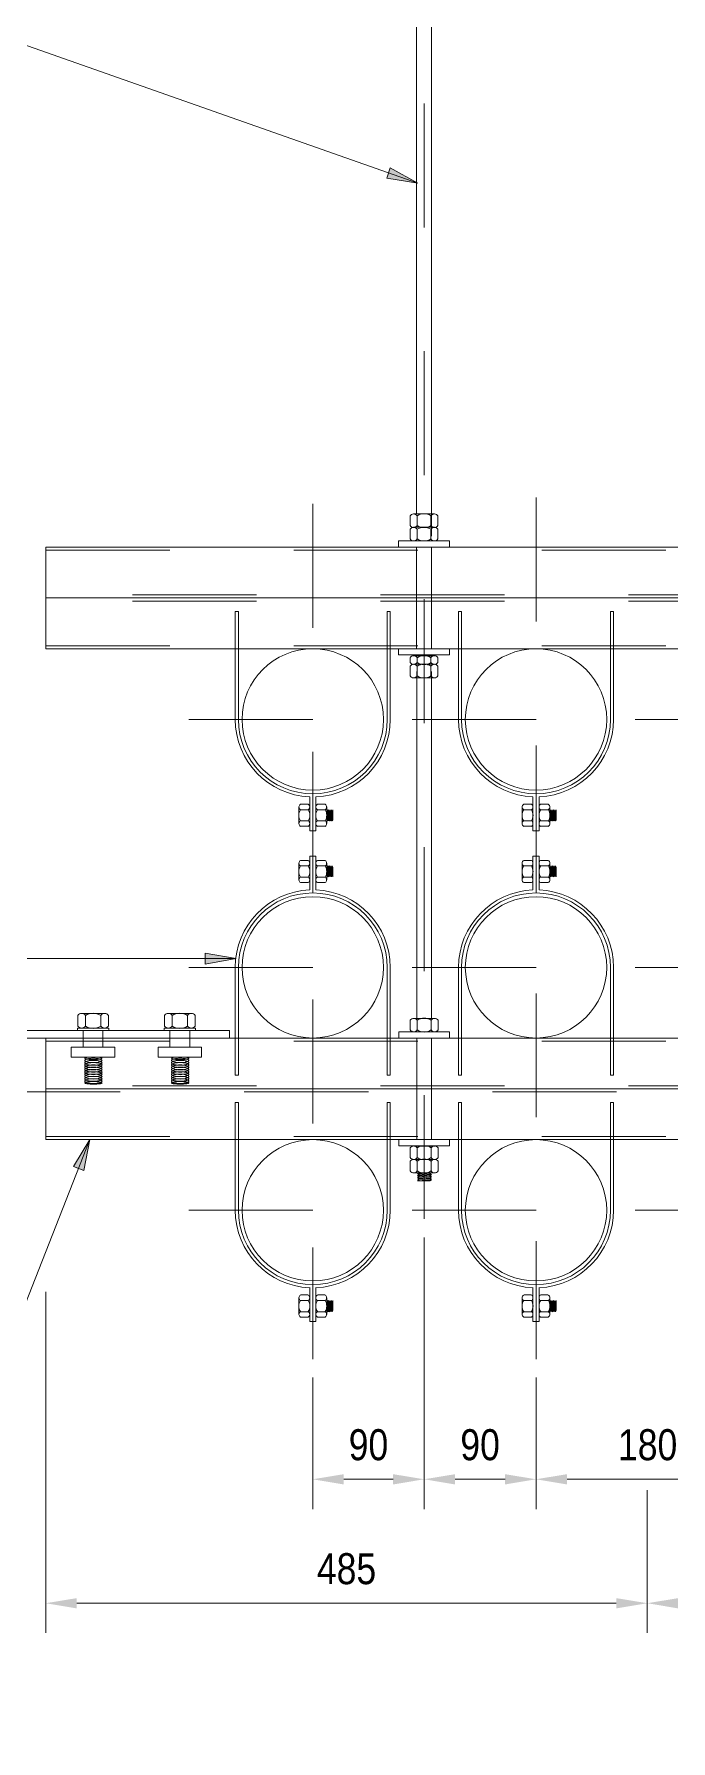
# Model space of a CAD drawing. Header units: metres. Extents: x 0.2 to 10.3, y 2.7 to 5.5.
# Drawn here: x 8.204 to 8.717, y 3.172 to 4.549 of the extents above; entities that cross this region are included whole.
import ezdxf

# ---------------------------------------------------------------- set-up
doc = ezdxf.new("R2010")
doc.units = ezdxf.units.M
for name, pattern in [('Hidden - Small', [0.002294, 0.0015, -0.0007938]), ('JacobsCenter', [0.015, 0.009, -0.0015, 0.003, -0.0015]), ('JacobsDash', [0.0045, 0.003, -0.0015])]:
    doc.linetypes.add(name, pattern=pattern)
doc.layers.get('Defpoints').update_dxf_attribs({"color": 41})
for name, color, linetype, lineweight in [('A-ANNO-DIMS', 7, 'Continuous', 9), ('A-DETL', 7, 'Continuous', 13), ('G-ANNO-TEXT', 7, 'Continuous', 9)]:
    doc.layers.add(name, color=color, linetype=linetype, lineweight=lineweight)
doc.styles.add('Arial Narrow_2', font='ARIALN.TTF', dxfattribs={"height": 0.025})
doc.dimstyles.new('Dimension_Standard_O__mm__1', dxfattribs={"dimscale": 0.3048, "dimtxt": 0.025586, "dimasz": 0.082021, "dimexe": 0.07874, "dimexo": 0.049213, "dimgap": 0.049213, "dimtad": 1, "dimdec": 0, "dimlfac": 1000, "dimzin": 0, "dimdsep": 46, "dimtxsty": 'Arial Narrow_2', "dimsah": 1, "dimcen": 0.09, "dimaunit": 1, "dimadec": 4, "dimazin": 0, "dimtfac": 1, "dimtdec": 4, "dimtix": 1, "dimtmove": 0, "dimatfit": 3, "dimfxl": 1, "dimtvp": 1, "dimtfill": 1, "dimtolj": 1, "dimtzin": 0, "dimlwd": 18, "dimlwe": 18, "dimarcsym": 2})

# ---------------------------------------------------------------- blocks, each defined once
blk = doc.blocks.new('DIMBLOCK12-DRG-2873256 - TYPE 8 HANGER _12X100 DIA_')
at = {"layer": 'A-ANNO-DIMS', "color": 0, "lineweight": 18, "transparency": 16777216}
for p, q in [((8.6083, 3.4647), (8.6083, 3.3587)), ((8.7883, 3.4647), (8.7883, 3.3587)), ((8.7633, 3.3827), (8.6333, 3.3827))]:
    blk.add_line(p, q, dxfattribs=at)
at = {"layer": 'A-ANNO-DIMS', "color": 0, "transparency": 16777216}
for points in [[(8.6333, 3.3868), (8.6333, 3.3785), (8.6083, 3.3827)], [(8.7633, 3.3868), (8.7633, 3.3785), (8.7883, 3.3827)]]:
    blk.add_solid(points, dxfattribs=at)
at = {"layer": 'Defpoints', "color": 0, "transparency": 16777216}
for p in [(8.6083, 3.4797), (8.7883, 3.4797), (8.6083, 3.3827)]:
    blk.add_point(p, dxfattribs=at)
at = {"layer": 'A-ANNO-DIMS', "color": 0, "lineweight": 18, "transparency": 16777216, "insert": (8.6983, 3.4104), "char_height": 0.025, "width": 0.05702, "attachment_point": 5, "style": 'Arial Narrow_2', "bg_fill": 3, "box_fill_scale": 1.1, "bg_fill_color": 256, "bg_fill_true_color": 13158600, "bg_fill_transparency": 0}
blk.add_mtext('\\A1;180', dxfattribs=at)
blk = doc.blocks.new('DIMBLOCK13-DRG-2873256 - TYPE 8 HANGER _12X100 DIA_')
at = {"layer": 'A-ANNO-DIMS', "color": 0, "lineweight": 18, "transparency": 16777216}
for p, q in [((8.5181, 3.5777), (8.5181, 3.3587)), ((8.6083, 3.4647), (8.6083, 3.3587)), ((8.5833, 3.3827), (8.5431, 3.3827))]:
    blk.add_line(p, q, dxfattribs=at)
at = {"layer": 'A-ANNO-DIMS', "color": 0, "transparency": 16777216}
for points in [[(8.5431, 3.3868), (8.5431, 3.3785), (8.5181, 3.3827)], [(8.5833, 3.3868), (8.5833, 3.3785), (8.6083, 3.3827)]]:
    blk.add_solid(points, dxfattribs=at)
at = {"layer": 'Defpoints', "color": 0, "transparency": 16777216}
for p in [(8.5181, 3.5927), (8.6083, 3.4797), (8.5181, 3.3827)]:
    blk.add_point(p, dxfattribs=at)
at = {"layer": 'A-ANNO-DIMS', "color": 0, "lineweight": 18, "transparency": 16777216, "insert": (8.5632, 3.4104), "char_height": 0.025, "width": 0.038013, "attachment_point": 5, "style": 'Arial Narrow_2', "bg_fill": 3, "box_fill_scale": 1.1, "bg_fill_color": 256, "bg_fill_true_color": 13158600, "bg_fill_transparency": 0}
blk.add_mtext('\\A1;90', dxfattribs=at)
blk = doc.blocks.new('DIMBLOCK17-DRG-2873256 - TYPE 8 HANGER _12X100 DIA_')
at = {"layer": 'A-ANNO-DIMS', "color": 0, "lineweight": 18, "transparency": 16777216}
for p, q in [((8.5181, 3.5777), (8.5181, 3.3587)), ((8.4283, 3.4647), (8.4283, 3.3587)), ((8.4533, 3.3827), (8.4931, 3.3827))]:
    blk.add_line(p, q, dxfattribs=at)
at = {"layer": 'A-ANNO-DIMS', "color": 0, "transparency": 16777216}
for points in [[(8.4533, 3.3868), (8.4533, 3.3785), (8.4283, 3.3827)], [(8.4931, 3.3868), (8.4931, 3.3785), (8.5181, 3.3827)]]:
    blk.add_solid(points, dxfattribs=at)
at = {"layer": 'Defpoints', "color": 0, "transparency": 16777216}
for p in [(8.5181, 3.5927), (8.4283, 3.4797), (8.5181, 3.3827)]:
    blk.add_point(p, dxfattribs=at)
at = {"layer": 'A-ANNO-DIMS', "color": 0, "lineweight": 18, "transparency": 16777216, "insert": (8.4732, 3.4104), "char_height": 0.025, "width": 0.038013, "attachment_point": 5, "style": 'Arial Narrow_2', "bg_fill": 3, "box_fill_scale": 1.1, "bg_fill_color": 256, "bg_fill_true_color": 13158600, "bg_fill_transparency": 0}
blk.add_mtext('\\A1;90', dxfattribs=at)
blk = doc.blocks.new('DIMBLOCK19-DRG-2873256 - TYPE 8 HANGER _12X100 DIA_')
at = {"layer": 'A-ANNO-DIMS', "color": 0, "lineweight": 18, "transparency": 16777216}
for p, q in [((8.213, 3.5339), (8.213, 3.2587)), ((8.698, 3.3739), (8.698, 3.2587)), ((8.238, 3.2827), (8.673, 3.2827))]:
    blk.add_line(p, q, dxfattribs=at)
at = {"layer": 'A-ANNO-DIMS', "color": 0, "transparency": 16777216}
for points in [[(8.238, 3.2868), (8.238, 3.2785), (8.213, 3.2827)], [(8.673, 3.2868), (8.673, 3.2785), (8.698, 3.2827)]]:
    blk.add_solid(points, dxfattribs=at)
at = {"layer": 'Defpoints', "color": 0, "transparency": 16777216}
for p in [(8.213, 3.5489), (8.698, 3.3889), (8.698, 3.2827)]:
    blk.add_point(p, dxfattribs=at)
at = {"layer": 'A-ANNO-DIMS', "color": 0, "lineweight": 18, "transparency": 16777216, "insert": (8.4555, 3.3104), "char_height": 0.025, "width": 0.05702, "attachment_point": 5, "style": 'Arial Narrow_2', "bg_fill": 3, "box_fill_scale": 1.1, "bg_fill_color": 256, "bg_fill_true_color": 13158600, "bg_fill_transparency": 0}
blk.add_mtext('\\A1;485', dxfattribs=at)
blk = doc.blocks.new('DIMBLOCK20-DRG-2873256 - TYPE 8 HANGER _12X100 DIA_')
at = {"layer": 'A-ANNO-DIMS', "color": 0, "lineweight": 18, "transparency": 16777216}
for p, q in [((9.183, 3.5339), (9.183, 3.2587)), ((8.698, 3.3739), (8.698, 3.2587)), ((8.723, 3.2827), (9.158, 3.2827))]:
    blk.add_line(p, q, dxfattribs=at)
at = {"layer": 'A-ANNO-DIMS', "color": 0, "transparency": 16777216}
for points in [[(8.723, 3.2868), (8.723, 3.2785), (8.698, 3.2827)], [(9.158, 3.2868), (9.158, 3.2785), (9.183, 3.2827)]]:
    blk.add_solid(points, dxfattribs=at)
at = {"layer": 'Defpoints', "color": 0, "transparency": 16777216}
for p in [(9.183, 3.5489), (8.698, 3.3889), (9.183, 3.2827)]:
    blk.add_point(p, dxfattribs=at)
at = {"layer": 'A-ANNO-DIMS', "color": 0, "lineweight": 18, "transparency": 16777216, "insert": (8.9405, 3.3104), "char_height": 0.025, "width": 0.05702, "attachment_point": 5, "style": 'Arial Narrow_2', "bg_fill": 3, "box_fill_scale": 1.1, "bg_fill_color": 256, "bg_fill_true_color": 13158600, "bg_fill_transparency": 0}
blk.add_mtext('\\A1;485', dxfattribs=at)

msp = doc.modelspace()

# ---------------------------------------------------------------- hatches: boundary and pattern name
at = {"layer": 'G-ANNO-TEXT'}
for points in [[(8.5129, 4.4283), (8.4908, 4.4408), (8.4879, 4.4324)], [(8.3664, 3.8028), (8.3414, 3.8072), (8.3414, 3.7984)], [(8.2486, 3.6568), (8.2354, 3.6351), (8.2436, 3.6319)]]:
    msp.add_hatch(color=256, dxfattribs=at).paths.add_polyline_path(points)

# ---------------------------------------------------------------- linework, layer by layer
at = {"layer": 'A-DETL', "linetype": 'JacobsCenter', "lineweight": 9}
for p, q in [((8.5181, 3.5927), (8.5181, 5.2627)), ((8.6083, 4.1747), (8.6083, 3.4797)), ((8.4283, 4.1697), (8.4283, 3.4797)), ((8.3283, 3.9957), (8.5283, 3.9957)), ((8.5083, 3.9957), (8.7083, 3.9957)), ((8.6883, 3.9957), (8.8883, 3.9957)), ((8.3284, 3.7957), (8.5283, 3.7957)), ((8.5083, 3.7957), (8.7083, 3.7957)), ((8.6883, 3.7957), (8.8883, 3.7957)), ((8.5265, 3.7545), (8.5095, 3.7545)), ((8.3283, 3.5997), (8.5283, 3.5997)), ((8.5083, 3.5997), (8.7083, 3.5997)), ((8.6883, 3.5997), (8.8883, 3.5997))]:
    msp.add_line(p, q, dxfattribs=at)
at = {"layer": 'A-DETL', "lineweight": 18}
for p, q in [((8.512, 4.1615), (8.512, 5.1249)), ((8.524, 4.1436), (8.524, 5.1252)), ((8.512, 4.1347), (8.512, 4.0527)), ((8.524, 4.1347), (8.524, 4.0527)), ((8.5121, 3.7545), (8.5121, 4.0344)), ((8.5241, 3.7545), (8.5241, 4.0344)), ((8.5121, 3.7387), (8.5121, 3.6567)), ((8.5241, 3.7387), (8.5241, 3.6567))]:
    msp.add_line(p, q, dxfattribs=at)
at = {"layer": 'A-DETL', "lineweight": 9}
for p, q in [((8.5068, 4.16), (8.5068, 4.1522)), ((8.5096, 4.1615), (8.518, 4.1615)), ((8.5124, 4.16), (8.5124, 4.1522)), ((8.518, 4.1615), (8.5264, 4.1615)), ((8.5236, 4.16), (8.5236, 4.1522)), ((8.5292, 4.16), (8.5292, 4.1522)), ((8.5068, 4.1492), (8.5068, 4.1414)), ((8.5096, 4.1507), (8.518, 4.1507)), ((8.5096, 4.1507), (8.518, 4.1507)), ((8.5124, 4.1492), (8.5124, 4.1414)), ((8.518, 4.1507), (8.5264, 4.1507)), ((8.518, 4.1507), (8.5264, 4.1507)), ((8.5236, 4.1492), (8.5236, 4.1414)), ((8.5292, 4.1492), (8.5292, 4.1414)), ((8.4975, 4.1397), (8.5385, 4.1397)), ((8.4975, 4.1397), (8.4975, 4.1347)), ((8.5096, 4.1399), (8.518, 4.1399)), ((8.518, 4.1399), (8.5264, 4.1399)), ((8.5385, 4.1397), (8.5385, 4.1347)), ((8.9836, 4.0937), (8.213, 4.0937)), ((9.183, 4.0937), (8.213, 4.0937)), ((8.3658, 4.0827), (8.3683, 4.0827)), ((8.3658, 3.9957), (8.3658, 4.0827)), ((8.3683, 3.9957), (8.3683, 4.0827)), ((8.4883, 3.9957), (8.4883, 4.0827)), ((8.4883, 4.0827), (8.4908, 4.0827)), ((8.4908, 3.9957), (8.4908, 4.0827)), ((8.5458, 4.0827), (8.5483, 4.0827)), ((8.5458, 3.9957), (8.5458, 4.0827)), ((8.5483, 3.9957), (8.5483, 4.0827)), ((8.6683, 3.9957), (8.6683, 4.0827)), ((8.6683, 4.0827), (8.6708, 4.0827)), ((8.6708, 3.9957), (8.6708, 4.0827)), ((8.4975, 4.0477), (8.4975, 4.0527)), ((8.5385, 4.0477), (8.5385, 4.0527)), ((8.4975, 4.0477), (8.5385, 4.0477)), ((8.5068, 4.0455), (8.5068, 4.0417)), ((8.5068, 4.0386), (8.5068, 4.0308)), ((8.5096, 4.0471), (8.518, 4.0471)), ((8.5096, 4.0402), (8.518, 4.0402)), ((8.5096, 4.0402), (8.518, 4.0402)), ((8.5124, 4.0455), (8.5124, 4.0417)), ((8.5124, 4.0386), (8.5124, 4.0308)), ((8.518, 4.0471), (8.5264, 4.0471)), ((8.518, 4.0402), (8.5264, 4.0402)), ((8.518, 4.0402), (8.5264, 4.0402)), ((8.5236, 4.0455), (8.5236, 4.0417)), ((8.5236, 4.0386), (8.5236, 4.0308)), ((8.5292, 4.0455), (8.5292, 4.0417)), ((8.5292, 4.0386), (8.5292, 4.0308)), ((8.5096, 4.0294), (8.518, 4.0294)), ((8.518, 4.0294), (8.5264, 4.0294)), ((8.4171, 3.9184), (8.4171, 3.9251)), ((8.4171, 3.9184), (8.4171, 3.9251)), ((8.4184, 3.9274), (8.4246, 3.9274)), ((8.4258, 3.9333), (8.4258, 3.9059)), ((8.4258, 3.9184), (8.4258, 3.9251)), ((8.4283, 3.9357), (8.4283, 3.9059)), ((8.4308, 3.9333), (8.4308, 3.9059)), ((8.4382, 3.9274), (8.432, 3.9274)), ((8.4395, 3.9251), (8.4395, 3.9184)), ((8.5971, 3.9184), (8.5971, 3.9251)), ((8.5971, 3.9184), (8.5971, 3.9251)), ((8.5984, 3.9274), (8.6046, 3.9274)), ((8.6058, 3.9333), (8.6058, 3.9059)), ((8.6058, 3.9184), (8.6058, 3.9251)), ((8.6083, 3.9357), (8.6083, 3.9059)), ((8.6108, 3.9333), (8.6108, 3.9059)), ((8.6182, 3.9274), (8.612, 3.9274)), ((8.6195, 3.9251), (8.6195, 3.9184)), ((8.4171, 3.9117), (8.4171, 3.9184)), ((8.4171, 3.9117), (8.4171, 3.9184)), ((8.4184, 3.9229), (8.4246, 3.9229)), ((8.4184, 3.9139), (8.4246, 3.9139)), ((8.4258, 3.9117), (8.4258, 3.9184)), ((8.4382, 3.9229), (8.432, 3.9229)), ((8.4382, 3.9139), (8.432, 3.9139)), ((8.4395, 3.9217), (8.44, 3.9228)), ((8.44, 3.9228), (8.4395, 3.9138)), ((8.4395, 3.9184), (8.4395, 3.9117)), ((8.44, 3.9148), (8.4395, 3.9138)), ((8.44, 3.9148), (8.4395, 3.9138)), ((8.44, 3.9228), (8.4406, 3.9217)), ((8.4406, 3.9217), (8.44, 3.9148)), ((8.4406, 3.9138), (8.44, 3.9148)), ((8.4406, 3.9138), (8.44, 3.9148)), ((8.4406, 3.9217), (8.4411, 3.9228)), ((8.4411, 3.9228), (8.4406, 3.9138)), ((8.4411, 3.9148), (8.4406, 3.9138)), ((8.4411, 3.9228), (8.4417, 3.9217)), ((8.4417, 3.9217), (8.4411, 3.9148)), ((8.4417, 3.9138), (8.4411, 3.9148)), ((8.4417, 3.9217), (8.4423, 3.9228)), ((8.4423, 3.9228), (8.4417, 3.9138)), ((8.4423, 3.9148), (8.4417, 3.9138)), ((8.4423, 3.9228), (8.4428, 3.9217)), ((8.4428, 3.9217), (8.4423, 3.9148)), ((8.4428, 3.9138), (8.4423, 3.9148)), ((8.4428, 3.9217), (8.4434, 3.9228)), ((8.4434, 3.9228), (8.4428, 3.9138)), ((8.4434, 3.9148), (8.4428, 3.9138)), ((8.4434, 3.9228), (8.444, 3.9217)), ((8.444, 3.9217), (8.4434, 3.9148)), ((8.4434, 3.9148), (8.444, 3.9138)), ((8.444, 3.9138), (8.4445, 3.9228)), ((8.4445, 3.9228), (8.444, 3.9217)), ((8.4445, 3.9148), (8.444, 3.9138)), ((8.4445, 3.9228), (8.4445, 3.9148)), ((8.5971, 3.9117), (8.5971, 3.9184)), ((8.5971, 3.9117), (8.5971, 3.9184)), ((8.5984, 3.9229), (8.6046, 3.9229)), ((8.5984, 3.9139), (8.6046, 3.9139)), ((8.6058, 3.9117), (8.6058, 3.9184)), ((8.6182, 3.9229), (8.612, 3.9229)), ((8.6182, 3.9139), (8.612, 3.9139)), ((8.6195, 3.9217), (8.62, 3.9228)), ((8.62, 3.9228), (8.6195, 3.9138)), ((8.6195, 3.9184), (8.6195, 3.9117)), ((8.62, 3.9148), (8.6195, 3.9138)), ((8.62, 3.9148), (8.6195, 3.9138)), ((8.62, 3.9228), (8.6206, 3.9217)), ((8.6206, 3.9217), (8.62, 3.9148)), ((8.6206, 3.9138), (8.62, 3.9148)), ((8.6206, 3.9138), (8.62, 3.9148)), ((8.6206, 3.9217), (8.6211, 3.9228)), ((8.6211, 3.9228), (8.6206, 3.9138)), ((8.6211, 3.9148), (8.6206, 3.9138)), ((8.6211, 3.9228), (8.6217, 3.9217)), ((8.6217, 3.9217), (8.6211, 3.9148)), ((8.6217, 3.9138), (8.6211, 3.9148)), ((8.6217, 3.9217), (8.6223, 3.9228)), ((8.6223, 3.9228), (8.6217, 3.9138)), ((8.6223, 3.9148), (8.6217, 3.9138)), ((8.6223, 3.9228), (8.6228, 3.9217)), ((8.6228, 3.9217), (8.6223, 3.9148)), ((8.6228, 3.9138), (8.6223, 3.9148)), ((8.6228, 3.9217), (8.6234, 3.9228)), ((8.6234, 3.9228), (8.6228, 3.9138)), ((8.6234, 3.9148), (8.6228, 3.9138)), ((8.6234, 3.9228), (8.624, 3.9217)), ((8.624, 3.9217), (8.6234, 3.9148)), ((8.6234, 3.9148), (8.624, 3.9138)), ((8.624, 3.9138), (8.6245, 3.9228)), ((8.6245, 3.9228), (8.624, 3.9217)), ((8.6245, 3.9148), (8.624, 3.9138)), ((8.6245, 3.9228), (8.6245, 3.9148)), ((8.4184, 3.9095), (8.4246, 3.9095)), ((8.4308, 3.9059), (8.4258, 3.9059)), ((8.4382, 3.9095), (8.432, 3.9095)), ((8.5984, 3.9095), (8.6046, 3.9095)), ((8.6108, 3.9059), (8.6058, 3.9059)), ((8.6182, 3.9095), (8.612, 3.9095)), ((8.4308, 3.8855), (8.4258, 3.8855)), ((8.4258, 3.8582), (8.4258, 3.8855)), ((8.4283, 3.8557), (8.4283, 3.8855)), ((8.4308, 3.8582), (8.4308, 3.8855)), ((8.6108, 3.8855), (8.6058, 3.8855)), ((8.6058, 3.8582), (8.6058, 3.8855)), ((8.6083, 3.8557), (8.6083, 3.8855)), ((8.6108, 3.8582), (8.6108, 3.8855)), ((8.4171, 3.8797), (8.4171, 3.873)), ((8.4171, 3.8797), (8.4171, 3.873)), ((8.4171, 3.873), (8.4171, 3.8663)), ((8.4171, 3.873), (8.4171, 3.8663)), ((8.4184, 3.882), (8.4246, 3.882)), ((8.4184, 3.8775), (8.4246, 3.8775)), ((8.4258, 3.8797), (8.4258, 3.873)), ((8.4258, 3.873), (8.4258, 3.8663)), ((8.4382, 3.882), (8.432, 3.882)), ((8.4382, 3.8775), (8.432, 3.8775)), ((8.4395, 3.873), (8.4395, 3.8798)), ((8.44, 3.8687), (8.4395, 3.8777)), ((8.44, 3.8766), (8.4395, 3.8777)), ((8.44, 3.8766), (8.4395, 3.8777)), ((8.4395, 3.8663), (8.4395, 3.873)), ((8.4395, 3.8697), (8.44, 3.8687)), ((8.4406, 3.8777), (8.44, 3.8766)), ((8.4406, 3.8777), (8.44, 3.8766)), ((8.4406, 3.8697), (8.44, 3.8766)), ((8.44, 3.8687), (8.4406, 3.8697)), ((8.4411, 3.8766), (8.4406, 3.8777)), ((8.4411, 3.8687), (8.4406, 3.8777)), ((8.4406, 3.8697), (8.4411, 3.8687)), ((8.4417, 3.8777), (8.4411, 3.8766)), ((8.4417, 3.8697), (8.4411, 3.8766)), ((8.4411, 3.8687), (8.4417, 3.8697)), ((8.4423, 3.8766), (8.4417, 3.8777)), ((8.4423, 3.8687), (8.4417, 3.8777)), ((8.4417, 3.8697), (8.4423, 3.8687)), ((8.4428, 3.8777), (8.4423, 3.8766)), ((8.4428, 3.8697), (8.4423, 3.8766)), ((8.4423, 3.8687), (8.4428, 3.8697)), ((8.4434, 3.8766), (8.4428, 3.8777)), ((8.4434, 3.8687), (8.4428, 3.8777)), ((8.4428, 3.8697), (8.4434, 3.8687)), ((8.4434, 3.8766), (8.444, 3.8777)), ((8.444, 3.8697), (8.4434, 3.8766)), ((8.4434, 3.8687), (8.444, 3.8697)), ((8.4445, 3.8766), (8.444, 3.8777)), ((8.444, 3.8777), (8.4445, 3.8687)), ((8.4445, 3.8687), (8.444, 3.8697)), ((8.4445, 3.8687), (8.4445, 3.8766)), ((8.5971, 3.8797), (8.5971, 3.873)), ((8.5971, 3.8797), (8.5971, 3.873)), ((8.5971, 3.873), (8.5971, 3.8663)), ((8.5971, 3.873), (8.5971, 3.8663)), ((8.5984, 3.882), (8.6046, 3.882)), ((8.5984, 3.8775), (8.6046, 3.8775)), ((8.6058, 3.8797), (8.6058, 3.873)), ((8.6058, 3.873), (8.6058, 3.8663)), ((8.6182, 3.882), (8.612, 3.882)), ((8.6182, 3.8775), (8.612, 3.8775)), ((8.6195, 3.873), (8.6195, 3.8798)), ((8.62, 3.8687), (8.6195, 3.8777)), ((8.62, 3.8766), (8.6195, 3.8777)), ((8.62, 3.8766), (8.6195, 3.8777)), ((8.6195, 3.8663), (8.6195, 3.873)), ((8.6195, 3.8697), (8.62, 3.8687)), ((8.6206, 3.8777), (8.62, 3.8766)), ((8.6206, 3.8777), (8.62, 3.8766)), ((8.6206, 3.8697), (8.62, 3.8766)), ((8.62, 3.8687), (8.6206, 3.8697)), ((8.6211, 3.8766), (8.6206, 3.8777)), ((8.6211, 3.8687), (8.6206, 3.8777)), ((8.6206, 3.8697), (8.6211, 3.8687)), ((8.6217, 3.8777), (8.6211, 3.8766)), ((8.6217, 3.8697), (8.6211, 3.8766)), ((8.6211, 3.8687), (8.6217, 3.8697)), ((8.6223, 3.8766), (8.6217, 3.8777)), ((8.6223, 3.8687), (8.6217, 3.8777)), ((8.6217, 3.8697), (8.6223, 3.8687)), ((8.6228, 3.8777), (8.6223, 3.8766)), ((8.6228, 3.8697), (8.6223, 3.8766)), ((8.6223, 3.8687), (8.6228, 3.8697)), ((8.6234, 3.8766), (8.6228, 3.8777)), ((8.6234, 3.8687), (8.6228, 3.8777)), ((8.6228, 3.8697), (8.6234, 3.8687)), ((8.6234, 3.8766), (8.624, 3.8777)), ((8.624, 3.8697), (8.6234, 3.8766)), ((8.6234, 3.8687), (8.624, 3.8697)), ((8.6245, 3.8766), (8.624, 3.8777)), ((8.624, 3.8777), (8.6245, 3.8687)), ((8.6245, 3.8687), (8.624, 3.8697)), ((8.6245, 3.8687), (8.6245, 3.8766)), ((8.4184, 3.8685), (8.4246, 3.8685)), ((8.4184, 3.8641), (8.4246, 3.8641)), ((8.4382, 3.8685), (8.432, 3.8685)), ((8.4382, 3.8641), (8.432, 3.8641)), ((8.5984, 3.8685), (8.6046, 3.8685)), ((8.5984, 3.8641), (8.6046, 3.8641)), ((8.6182, 3.8685), (8.612, 3.8685)), ((8.6182, 3.8641), (8.612, 3.8641)), ((8.3658, 3.7957), (8.3658, 3.7087)), ((8.3683, 3.7957), (8.3683, 3.7087)), ((8.4883, 3.7957), (8.4883, 3.7087)), ((8.4908, 3.7957), (8.4908, 3.7087)), ((8.5458, 3.7957), (8.5458, 3.7087)), ((8.5483, 3.7957), (8.5483, 3.7087)), ((8.6683, 3.7957), (8.6683, 3.7087)), ((8.6708, 3.7957), (8.6708, 3.7087)), ((8.2638, 3.7467), (8.2385, 3.7467)), ((8.2385, 3.7467), (8.2385, 3.7447)), ((8.2388, 3.7569), (8.2388, 3.7483)), ((8.2511, 3.7586), (8.2419, 3.7586)), ((8.2511, 3.7586), (8.2419, 3.7586)), ((8.2511, 3.7467), (8.2419, 3.7467)), ((8.245, 3.7569), (8.245, 3.7483)), ((8.2604, 3.7586), (8.2511, 3.7586)), ((8.2604, 3.7586), (8.2511, 3.7586)), ((8.2604, 3.7467), (8.2511, 3.7467)), ((8.2573, 3.7569), (8.2573, 3.7483)), ((8.2635, 3.7569), (8.2635, 3.7483)), ((8.2638, 3.7447), (8.2638, 3.7467)), ((8.3338, 3.7467), (8.3085, 3.7467)), ((8.3085, 3.7467), (8.3085, 3.7447)), ((8.3088, 3.7569), (8.3088, 3.7483)), ((8.3211, 3.7586), (8.3119, 3.7586)), ((8.3211, 3.7586), (8.3119, 3.7586)), ((8.3211, 3.7467), (8.3119, 3.7467)), ((8.315, 3.7569), (8.315, 3.7483)), ((8.3304, 3.7586), (8.3211, 3.7586)), ((8.3304, 3.7586), (8.3211, 3.7586)), ((8.3304, 3.7467), (8.3211, 3.7467)), ((8.3273, 3.7569), (8.3273, 3.7483)), ((8.3335, 3.7569), (8.3335, 3.7483)), ((8.3338, 3.7447), (8.3338, 3.7467)), ((8.5069, 3.753), (8.5069, 3.7452)), ((8.5125, 3.753), (8.5125, 3.7452)), ((8.5237, 3.753), (8.5237, 3.7452)), ((8.5294, 3.753), (8.5294, 3.7452)), ((8.2385, 3.7447), (8.2638, 3.7447)), ((8.3085, 3.7447), (8.3338, 3.7447)), ((8.4976, 3.7437), (8.5386, 3.7437)), ((8.4976, 3.7437), (8.4976, 3.7387)), ((8.5097, 3.7437), (8.5181, 3.7437)), ((8.5181, 3.7437), (8.5266, 3.7437)), ((8.5386, 3.7437), (8.5386, 3.7387)), ((8.3658, 3.7087), (8.3683, 3.7087)), ((8.4883, 3.7087), (8.4908, 3.7087)), ((8.5458, 3.7087), (8.5483, 3.7087)), ((8.6683, 3.7087), (8.6708, 3.7087)), ((9.183, 3.6977), (8.213, 3.6977)), ((8.3658, 3.6867), (8.3683, 3.6867)), ((8.3658, 3.5997), (8.3658, 3.6867)), ((8.3683, 3.5997), (8.3683, 3.6867)), ((8.4883, 3.5997), (8.4883, 3.6867)), ((8.4883, 3.6867), (8.4908, 3.6867)), ((8.4908, 3.5997), (8.4908, 3.6867)), ((8.5458, 3.6867), (8.5483, 3.6867)), ((8.5458, 3.5997), (8.5458, 3.6867)), ((8.5483, 3.5997), (8.5483, 3.6867)), ((8.6683, 3.5997), (8.6683, 3.6867)), ((8.6683, 3.6867), (8.6708, 3.6867)), ((8.6708, 3.5997), (8.6708, 3.6867)), ((8.4976, 3.6517), (8.4976, 3.6567)), ((8.4976, 3.6517), (8.5386, 3.6517)), ((8.5069, 3.6423), (8.5069, 3.6501)), ((8.5097, 3.6515), (8.5181, 3.6515)), ((8.5125, 3.6423), (8.5125, 3.6501)), ((8.5181, 3.6515), (8.5266, 3.6515)), ((8.5237, 3.6423), (8.5237, 3.6501)), ((8.5294, 3.6423), (8.5294, 3.6501)), ((8.5386, 3.6517), (8.5386, 3.6567)), ((8.5069, 3.6315), (8.5069, 3.6393)), ((8.5097, 3.6407), (8.5181, 3.6407)), ((8.5097, 3.6407), (8.5181, 3.6407)), ((8.5125, 3.6315), (8.5125, 3.6393)), ((8.5181, 3.6407), (8.5266, 3.6407)), ((8.5181, 3.6407), (8.5266, 3.6407)), ((8.5237, 3.6315), (8.5237, 3.6393)), ((8.5294, 3.6315), (8.5294, 3.6393)), ((8.5097, 3.6299), (8.5181, 3.6299)), ((8.514, 3.6299), (8.5127, 3.6292)), ((8.5127, 3.6292), (8.5239, 3.6299)), ((8.5127, 3.6292), (8.514, 3.6285)), ((8.514, 3.6285), (8.5127, 3.6278)), ((8.5127, 3.6278), (8.5239, 3.6285)), ((8.5127, 3.6278), (8.514, 3.6271)), ((8.514, 3.6271), (8.5127, 3.6264)), ((8.5127, 3.6264), (8.5239, 3.6271)), ((8.5127, 3.6264), (8.514, 3.6257)), ((8.514, 3.6257), (8.5127, 3.625)), ((8.5127, 3.625), (8.5239, 3.6257)), ((8.5127, 3.625), (8.514, 3.6243)), ((8.5239, 3.6243), (8.5127, 3.6236)), ((8.5127, 3.6236), (8.514, 3.6243)), ((8.5127, 3.6236), (8.5227, 3.6236)), ((8.514, 3.6285), (8.5227, 3.6292)), ((8.514, 3.6271), (8.5227, 3.6278)), ((8.514, 3.6257), (8.5227, 3.6264)), ((8.514, 3.6243), (8.5227, 3.625)), ((8.5181, 3.6299), (8.5266, 3.6299)), ((8.5227, 3.6292), (8.5239, 3.6299)), ((8.5227, 3.6292), (8.5239, 3.6299)), ((8.5239, 3.6285), (8.5227, 3.6292)), ((8.5239, 3.6285), (8.5227, 3.6292)), ((8.5227, 3.6278), (8.5239, 3.6285)), ((8.5239, 3.6271), (8.5227, 3.6278)), ((8.5227, 3.6264), (8.5239, 3.6271)), ((8.5239, 3.6257), (8.5227, 3.6264)), ((8.5227, 3.625), (8.5239, 3.6257)), ((8.5227, 3.625), (8.5239, 3.6243)), ((8.5227, 3.6236), (8.5239, 3.6243)), ((8.4283, 3.5397), (8.4283, 3.5099)), ((8.6083, 3.5397), (8.6083, 3.5099)), ((8.4171, 3.5224), (8.4171, 3.5291)), ((8.4171, 3.5224), (8.4171, 3.5291)), ((8.4184, 3.5314), (8.4246, 3.5314)), ((8.4184, 3.5269), (8.4246, 3.5269)), ((8.4258, 3.5373), (8.4258, 3.5099)), ((8.4258, 3.5224), (8.4258, 3.5291)), ((8.4308, 3.5373), (8.4308, 3.5099)), ((8.4382, 3.5314), (8.432, 3.5314)), ((8.4382, 3.5269), (8.432, 3.5269)), ((8.4395, 3.5291), (8.4395, 3.5224)), ((8.4395, 3.5257), (8.44, 3.5268)), ((8.44, 3.5268), (8.4395, 3.5178)), ((8.44, 3.5268), (8.4406, 3.5257)), ((8.4406, 3.5257), (8.44, 3.5188)), ((8.4406, 3.5257), (8.4411, 3.5268)), ((8.4411, 3.5268), (8.4406, 3.5178)), ((8.4411, 3.5268), (8.4417, 3.5257)), ((8.4417, 3.5257), (8.4411, 3.5188)), ((8.4417, 3.5257), (8.4423, 3.5268)), ((8.4423, 3.5268), (8.4417, 3.5178)), ((8.4423, 3.5268), (8.4428, 3.5257)), ((8.4428, 3.5257), (8.4423, 3.5188)), ((8.4428, 3.5257), (8.4434, 3.5268)), ((8.4434, 3.5268), (8.4428, 3.5178)), ((8.4434, 3.5268), (8.444, 3.5257)), ((8.444, 3.5257), (8.4434, 3.5188)), ((8.444, 3.5178), (8.4445, 3.5268)), ((8.4445, 3.5268), (8.444, 3.5257)), ((8.4445, 3.5268), (8.4445, 3.5188)), ((8.5971, 3.5224), (8.5971, 3.5291)), ((8.5971, 3.5224), (8.5971, 3.5291)), ((8.5984, 3.5314), (8.6046, 3.5314)), ((8.5984, 3.5269), (8.6046, 3.5269)), ((8.6058, 3.5373), (8.6058, 3.5099)), ((8.6058, 3.5224), (8.6058, 3.5291)), ((8.6108, 3.5373), (8.6108, 3.5099)), ((8.6182, 3.5314), (8.612, 3.5314)), ((8.6182, 3.5269), (8.612, 3.5269)), ((8.6195, 3.5291), (8.6195, 3.5224)), ((8.6195, 3.5257), (8.62, 3.5268)), ((8.62, 3.5268), (8.6195, 3.5178)), ((8.62, 3.5268), (8.6206, 3.5257)), ((8.6206, 3.5257), (8.62, 3.5188)), ((8.6206, 3.5257), (8.6211, 3.5268)), ((8.6211, 3.5268), (8.6206, 3.5178)), ((8.6211, 3.5268), (8.6217, 3.5257)), ((8.6217, 3.5257), (8.6211, 3.5188)), ((8.6217, 3.5257), (8.6223, 3.5268)), ((8.6223, 3.5268), (8.6217, 3.5178)), ((8.6223, 3.5268), (8.6228, 3.5257)), ((8.6228, 3.5257), (8.6223, 3.5188)), ((8.6228, 3.5257), (8.6234, 3.5268)), ((8.6234, 3.5268), (8.6228, 3.5178)), ((8.6234, 3.5268), (8.624, 3.5257)), ((8.624, 3.5257), (8.6234, 3.5188)), ((8.624, 3.5178), (8.6245, 3.5268)), ((8.6245, 3.5268), (8.624, 3.5257)), ((8.6245, 3.5268), (8.6245, 3.5188)), ((8.4171, 3.5157), (8.4171, 3.5224)), ((8.4171, 3.5157), (8.4171, 3.5224)), ((8.4184, 3.5179), (8.4246, 3.5179)), ((8.4184, 3.5135), (8.4246, 3.5135)), ((8.4258, 3.5157), (8.4258, 3.5224)), ((8.4382, 3.5179), (8.432, 3.5179)), ((8.4382, 3.5135), (8.432, 3.5135)), ((8.4395, 3.5224), (8.4395, 3.5157)), ((8.44, 3.5188), (8.4395, 3.5178)), ((8.44, 3.5188), (8.4395, 3.5178)), ((8.4406, 3.5178), (8.44, 3.5188)), ((8.4406, 3.5178), (8.44, 3.5188)), ((8.4411, 3.5188), (8.4406, 3.5178)), ((8.4417, 3.5178), (8.4411, 3.5188)), ((8.4423, 3.5188), (8.4417, 3.5178)), ((8.4428, 3.5178), (8.4423, 3.5188)), ((8.4434, 3.5188), (8.4428, 3.5178)), ((8.4434, 3.5188), (8.444, 3.5178)), ((8.4445, 3.5188), (8.444, 3.5178)), ((8.5971, 3.5157), (8.5971, 3.5224)), ((8.5971, 3.5157), (8.5971, 3.5224)), ((8.5984, 3.5179), (8.6046, 3.5179)), ((8.5984, 3.5135), (8.6046, 3.5135)), ((8.6058, 3.5157), (8.6058, 3.5224)), ((8.6182, 3.5179), (8.612, 3.5179)), ((8.6182, 3.5135), (8.612, 3.5135)), ((8.6195, 3.5224), (8.6195, 3.5157)), ((8.62, 3.5188), (8.6195, 3.5178)), ((8.62, 3.5188), (8.6195, 3.5178)), ((8.6206, 3.5178), (8.62, 3.5188)), ((8.6206, 3.5178), (8.62, 3.5188)), ((8.6211, 3.5188), (8.6206, 3.5178)), ((8.6217, 3.5178), (8.6211, 3.5188)), ((8.6223, 3.5188), (8.6217, 3.5178)), ((8.6228, 3.5178), (8.6223, 3.5188)), ((8.6234, 3.5188), (8.6228, 3.5178)), ((8.6234, 3.5188), (8.624, 3.5178)), ((8.6245, 3.5188), (8.624, 3.5178)), ((8.4308, 3.5099), (8.4258, 3.5099)), ((8.6108, 3.5099), (8.6058, 3.5099))]:
    msp.add_line(p, q, dxfattribs=at)
at = {"layer": 'A-DETL'}
for p, q in [((8.213, 4.1347), (9.183, 4.1347)), ((8.213, 4.1347), (8.213, 4.0527)), ((8.213, 4.0527), (9.183, 4.0527)), ((8.3611, 3.7447), (8.1263, 3.7447)), ((8.213, 3.7387), (8.213, 3.6567)), ((8.213, 3.7387), (9.183, 3.7387)), ((8.3611, 3.7447), (8.3611, 3.7387)), ((8.213, 3.6952), (8.1206, 3.6952)), ((8.213, 3.6567), (9.183, 3.6567))]:
    msp.add_line(p, q, dxfattribs=at)
at = {"layer": 'A-DETL', "linetype": 'JacobsDash', "lineweight": 9}
for p, q in [((8.213, 4.1322), (9.183, 4.1322)), ((9.183, 4.0962), (8.213, 4.0962)), ((9.183, 4.0912), (8.213, 4.0912)), ((8.213, 4.0552), (9.183, 4.0552)), ((8.213, 3.7362), (9.183, 3.7362)), ((9.2731, 3.6952), (8.123, 3.6952)), ((9.183, 3.7002), (8.213, 3.7002)), ((8.213, 3.6592), (9.183, 3.6592))]:
    msp.add_line(p, q, dxfattribs=at)
at = {"layer": 'A-DETL', "linetype": 'JacobsDash'}
msp.add_line((8.1256, 3.7387), (8.213, 3.7387), dxfattribs=at)
at = {"layer": 'A-DETL', "linetype": 'Hidden - Small', "lineweight": 9}
for p, q in [((8.2431, 3.7312), (8.2431, 3.7447)), ((8.2591, 3.7312), (8.2591, 3.7447)), ((8.3131, 3.7312), (8.3131, 3.7447)), ((8.3291, 3.7312), (8.3291, 3.7447)), ((8.2336, 3.7312), (8.2686, 3.7312)), ((8.2336, 3.7232), (8.2336, 3.7312)), ((8.2686, 3.7232), (8.2336, 3.7232)), ((8.2686, 3.7232), (8.2686, 3.7312)), ((8.3036, 3.7312), (8.3386, 3.7312)), ((8.3036, 3.7232), (8.3036, 3.7312)), ((8.3386, 3.7232), (8.3036, 3.7232)), ((8.3386, 3.7232), (8.3386, 3.7312))]:
    msp.add_line(p, q, dxfattribs=at)
at = {"layer": 'A-DETL', "color": 143, "lineweight": 18, "true_color": 0x78aac8}
for centre in [(8.4283, 3.9957), (8.6083, 3.9957), (8.4283, 3.7957), (8.6083, 3.7957), (8.4283, 3.5997), (8.6083, 3.5997)]:
    msp.add_circle(centre, 0.057, dxfattribs=at)
at = {"layer": 'A-DETL', "lineweight": 9}
for centre, radius, start, end in [((8.5096, 4.1582), 0.00331, 32.1355, 147.8645), ((8.518, 4.1513), 0.0104, 57.2084, 122.7916), ((8.5264, 4.1582), 0.00331, 32.1346, 147.8654), ((8.5264, 4.1582), 0.00331, 32.1346, 147.8654), ((8.5096, 4.1539), 0.00331, 212.1355, 327.8645), ((8.5096, 4.1474), 0.00331, 32.1355, 147.8645), ((8.518, 4.1609), 0.0104, 237.2084, 302.7916), ((8.518, 4.1404), 0.0104, 57.2084, 122.7916), ((8.5264, 4.1539), 0.00331, 212.1346, 327.8654), ((8.5264, 4.1539), 0.00331, 212.1346, 327.8654), ((8.5264, 4.1474), 0.00331, 32.1346, 147.8654), ((8.5264, 4.1474), 0.00331, 32.1346, 147.8654), ((8.5096, 4.1431), 0.00331, 212.1355, 327.8645), ((8.518, 4.1501), 0.0104, 237.2084, 302.7916), ((8.5264, 4.1431), 0.00331, 212.1346, 327.8654), ((8.5264, 4.1431), 0.00331, 212.1346, 327.8654), ((8.5096, 4.0438), 0.00331, 32.1355, 147.8645), ((8.5096, 4.0434), 0.00331, 212.1355, 327.8645), ((8.5096, 4.0369), 0.00331, 32.1355, 147.8645), ((8.518, 4.0368), 0.0104, 57.2084, 122.7916), ((8.518, 4.0504), 0.0104, 237.2084, 302.7916), ((8.518, 4.0299), 0.0104, 57.2084, 122.7916), ((8.5264, 4.0438), 0.00331, 32.1346, 147.8654), ((8.5264, 4.0438), 0.00331, 32.1346, 147.8654), ((8.5264, 4.0434), 0.00331, 212.1346, 327.8654), ((8.5264, 4.0434), 0.00331, 212.1346, 327.8654), ((8.5264, 4.0369), 0.00331, 32.1346, 147.8654), ((8.5264, 4.0369), 0.00331, 32.1346, 147.8654), ((8.5096, 4.0326), 0.00331, 212.1355, 327.8645), ((8.518, 4.0396), 0.0104, 237.2084, 302.7916), ((8.5264, 4.0326), 0.00331, 212.1346, 327.8654), ((8.5264, 4.0326), 0.00331, 212.1346, 327.8654), ((8.4283, 3.9957), 0.0625, 180, 267.7076), ((8.4283, 3.9957), 0.06, 180, 0), ((8.4283, 3.9957), 0.0625, 272.2924, 0), ((8.6083, 3.9957), 0.0625, 180, 267.7076), ((8.6083, 3.9957), 0.06, 180, 0), ((8.6083, 3.9957), 0.0625, 272.2924, 0), ((8.4198, 3.9251), 0.00264, 122.1346, 237.8654), ((8.4198, 3.9251), 0.00264, 122.1346, 237.8654), ((8.4232, 3.9251), 0.00264, 302.1346, 57.8654), ((8.4232, 3.9251), 0.00264, 302.1346, 57.8654), ((8.4334, 3.9251), 0.00264, 122.1355, 237.8645), ((8.4368, 3.9251), 0.00264, 302.1355, 57.8645), ((8.5998, 3.9251), 0.00264, 122.1346, 237.8654), ((8.5998, 3.9251), 0.00264, 122.1346, 237.8654), ((8.6032, 3.9251), 0.00264, 302.1346, 57.8654), ((8.6032, 3.9251), 0.00264, 302.1346, 57.8654), ((8.6134, 3.9251), 0.00264, 122.1355, 237.8645), ((8.6168, 3.9251), 0.00264, 302.1355, 57.8645), ((8.4253, 3.9184), 0.00827, 147.2084, 212.7916), ((8.4198, 3.9117), 0.00264, 122.1355, 237.8645), ((8.4176, 3.9184), 0.00827, 327.2084, 32.7916), ((8.4232, 3.9117), 0.00264, 302.1355, 57.8645), ((8.439, 3.9184), 0.00827, 147.2084, 212.7916), ((8.4334, 3.9117), 0.00264, 122.1346, 237.8654), ((8.4334, 3.9117), 0.00264, 122.1346, 237.8654), ((8.4313, 3.9184), 0.00827, 327.2084, 32.7916), ((8.4368, 3.9117), 0.00264, 302.1346, 57.8654), ((8.4368, 3.9117), 0.00264, 302.1346, 57.8654), ((8.6053, 3.9184), 0.00827, 147.2084, 212.7916), ((8.5998, 3.9117), 0.00264, 122.1355, 237.8645), ((8.5976, 3.9184), 0.00827, 327.2084, 32.7916), ((8.6032, 3.9117), 0.00264, 302.1355, 57.8645), ((8.619, 3.9184), 0.00827, 147.2084, 212.7916), ((8.6134, 3.9117), 0.00264, 122.1346, 237.8654), ((8.6134, 3.9117), 0.00264, 122.1346, 237.8654), ((8.6113, 3.9184), 0.00827, 327.2084, 32.7916), ((8.6168, 3.9117), 0.00264, 302.1346, 57.8654), ((8.6168, 3.9117), 0.00264, 302.1346, 57.8654), ((8.4198, 3.8797), 0.00264, 122.1355, 237.8645), ((8.4253, 3.873), 0.00827, 147.2084, 212.7916), ((8.4232, 3.8797), 0.00264, 302.1355, 57.8645), ((8.4176, 3.873), 0.00827, 327.2084, 32.7916), ((8.439, 3.873), 0.00827, 147.2084, 212.7916), ((8.4334, 3.8797), 0.00264, 122.1346, 237.8654), ((8.4334, 3.8797), 0.00264, 122.1346, 237.8654), ((8.4368, 3.8797), 0.00264, 302.1346, 57.8654), ((8.4368, 3.8797), 0.00264, 302.1346, 57.8654), ((8.4313, 3.873), 0.00827, 327.2084, 32.7916), ((8.5998, 3.8797), 0.00264, 122.1355, 237.8645), ((8.6053, 3.873), 0.00827, 147.2084, 212.7916), ((8.6032, 3.8797), 0.00264, 302.1355, 57.8645), ((8.5976, 3.873), 0.00827, 327.2084, 32.7916), ((8.619, 3.873), 0.00827, 147.2084, 212.7916), ((8.6134, 3.8797), 0.00264, 122.1346, 237.8654), ((8.6134, 3.8797), 0.00264, 122.1346, 237.8654), ((8.6168, 3.8797), 0.00264, 302.1346, 57.8654), ((8.6168, 3.8797), 0.00264, 302.1346, 57.8654), ((8.6113, 3.873), 0.00827, 327.2084, 32.7916), ((8.4283, 3.7957), 0.0625, 92.2924, 180), ((8.4283, 3.7957), 0.06, 0, 180), ((8.4198, 3.8663), 0.00264, 122.1346, 237.8654), ((8.4198, 3.8663), 0.00264, 122.1346, 237.8654), ((8.4232, 3.8663), 0.00264, 302.1346, 57.8654), ((8.4232, 3.8663), 0.00264, 302.1346, 57.8654), ((8.4334, 3.8663), 0.00264, 122.1355, 237.8645), ((8.4283, 3.7957), 0.0625, 0, 87.7076), ((8.4368, 3.8663), 0.00264, 302.1355, 57.8645), ((8.6083, 3.7957), 0.0625, 92.2924, 180), ((8.6083, 3.7957), 0.06, 0, 180), ((8.5998, 3.8663), 0.00264, 122.1346, 237.8654), ((8.5998, 3.8663), 0.00264, 122.1346, 237.8654), ((8.6032, 3.8663), 0.00264, 302.1346, 57.8654), ((8.6032, 3.8663), 0.00264, 302.1346, 57.8654), ((8.6134, 3.8663), 0.00264, 122.1355, 237.8645), ((8.6083, 3.7957), 0.0625, 0, 87.7076), ((8.6168, 3.8663), 0.00264, 302.1355, 57.8645), ((8.2419, 3.7549), 0.00364, 32.1346, 147.8654), ((8.2419, 3.7549), 0.00364, 32.1346, 147.8654), ((8.2419, 3.7503), 0.00364, 212.1346, 327.8654), ((8.2419, 3.7503), 0.00364, 212.1346, 327.8654), ((8.2511, 3.7473), 0.0114, 57.2084, 122.7916), ((8.2511, 3.7579), 0.0114, 237.2084, 302.7916), ((8.2604, 3.7549), 0.00364, 32.1355, 147.8645), ((8.2604, 3.7503), 0.00364, 212.1355, 327.8645), ((8.3119, 3.7549), 0.00364, 32.1346, 147.8654), ((8.3119, 3.7549), 0.00364, 32.1346, 147.8654), ((8.3119, 3.7503), 0.00364, 212.1346, 327.8654), ((8.3119, 3.7503), 0.00364, 212.1346, 327.8654), ((8.3211, 3.7473), 0.0114, 57.2084, 122.7916), ((8.3211, 3.7579), 0.0114, 237.2084, 302.7916), ((8.3304, 3.7549), 0.00364, 32.1355, 147.8645), ((8.3304, 3.7503), 0.00364, 212.1355, 327.8645), ((8.5097, 3.7512), 0.00331, 32.1355, 147.8645), ((8.5181, 3.7443), 0.0104, 57.2084, 122.7916), ((8.5265, 3.7512), 0.00331, 32.1346, 147.8654), ((8.5265, 3.7512), 0.00331, 32.1346, 147.8654), ((8.5097, 3.747), 0.00331, 212.1355, 327.8645), ((8.5181, 3.7539), 0.0104, 237.2084, 302.7916), ((8.5265, 3.747), 0.00331, 212.1346, 327.8654), ((8.5265, 3.747), 0.00331, 212.1346, 327.8654), ((8.5097, 3.6483), 0.00331, 32.1355, 147.8645), ((8.5181, 3.6414), 0.0104, 57.2084, 122.7916), ((8.5265, 3.6483), 0.00331, 32.1346, 147.8654), ((8.5265, 3.6483), 0.00331, 32.1346, 147.8654), ((8.5097, 3.644), 0.00331, 212.1355, 327.8645), ((8.5097, 3.6375), 0.00331, 32.1355, 147.8645), ((8.5181, 3.651), 0.0104, 237.2084, 302.7916), ((8.5181, 3.6306), 0.0104, 57.2084, 122.7916), ((8.5265, 3.644), 0.00331, 212.1346, 327.8654), ((8.5265, 3.644), 0.00331, 212.1346, 327.8654), ((8.5265, 3.6375), 0.00331, 32.1346, 147.8654), ((8.5265, 3.6375), 0.00331, 32.1346, 147.8654), ((8.5097, 3.6332), 0.00331, 212.1355, 327.8645), ((8.5181, 3.6402), 0.0104, 237.2084, 302.7916), ((8.5265, 3.6332), 0.00331, 212.1346, 327.8654), ((8.5265, 3.6332), 0.00331, 212.1346, 327.8654), ((8.4283, 3.5997), 0.0625, 180, 267.7076), ((8.4283, 3.5997), 0.06, 180, 0), ((8.4283, 3.5997), 0.0625, 272.2924, 0), ((8.6083, 3.5997), 0.0625, 180, 267.7076), ((8.6083, 3.5997), 0.06, 180, 0), ((8.6083, 3.5997), 0.0625, 272.2924, 0), ((8.4198, 3.5291), 0.00264, 122.1346, 237.8654), ((8.4198, 3.5291), 0.00264, 122.1346, 237.8654), ((8.4253, 3.5224), 0.00827, 147.2084, 212.7916), ((8.4232, 3.5291), 0.00264, 302.1346, 57.8654), ((8.4232, 3.5291), 0.00264, 302.1346, 57.8654), ((8.4176, 3.5224), 0.00827, 327.2084, 32.7916), ((8.439, 3.5224), 0.00827, 147.2084, 212.7916), ((8.4334, 3.5291), 0.00264, 122.1355, 237.8645), ((8.4368, 3.5291), 0.00264, 302.1355, 57.8645), ((8.4313, 3.5224), 0.00827, 327.2084, 32.7916), ((8.5998, 3.5291), 0.00264, 122.1346, 237.8654), ((8.5998, 3.5291), 0.00264, 122.1346, 237.8654), ((8.6053, 3.5224), 0.00827, 147.2084, 212.7916), ((8.6032, 3.5291), 0.00264, 302.1346, 57.8654), ((8.6032, 3.5291), 0.00264, 302.1346, 57.8654), ((8.5976, 3.5224), 0.00827, 327.2084, 32.7916), ((8.619, 3.5224), 0.00827, 147.2084, 212.7916), ((8.6134, 3.5291), 0.00264, 122.1355, 237.8645), ((8.6168, 3.5291), 0.00264, 302.1355, 57.8645), ((8.6113, 3.5224), 0.00827, 327.2084, 32.7916), ((8.4198, 3.5157), 0.00264, 122.1355, 237.8645), ((8.4232, 3.5157), 0.00264, 302.1355, 57.8645), ((8.4334, 3.5157), 0.00264, 122.1346, 237.8654), ((8.4334, 3.5157), 0.00264, 122.1346, 237.8654), ((8.4368, 3.5157), 0.00264, 302.1346, 57.8654), ((8.4368, 3.5157), 0.00264, 302.1346, 57.8654), ((8.5998, 3.5157), 0.00264, 122.1355, 237.8645), ((8.6032, 3.5157), 0.00264, 302.1355, 57.8645), ((8.6134, 3.5157), 0.00264, 122.1346, 237.8654), ((8.6134, 3.5157), 0.00264, 122.1346, 237.8654), ((8.6168, 3.5157), 0.00264, 302.1346, 57.8654), ((8.6168, 3.5157), 0.00264, 302.1346, 57.8654)]:
    msp.add_arc(centre, radius, start, end, dxfattribs=at)
at = {"layer": 'A-DETL', "linetype": 'JacobsDash', "lineweight": 9}
for centre in [(8.2514, 3.7224), (8.3214, 3.7224)]:
    msp.add_ellipse(centre, major_axis=(0.00694, 0), ratio=0.155559, start_param=2.351216, end_param=7.073562, dxfattribs=at)
for centre, ratio in [((8.2514, 3.7206), 0.253311), ((8.2514, 3.7187), 0.285201), ((8.2514, 3.7169), 0.285201), ((8.3214, 3.7206), 0.253311), ((8.3214, 3.7187), 0.285201), ((8.3214, 3.7169), 0.285201), ((8.2514, 3.715), 0.285201), ((8.2514, 3.7132), 0.285201), ((8.2514, 3.7113), 0.285201), ((8.2514, 3.7095), 0.285201), ((8.2514, 3.7076), 0.285201), ((8.2514, 3.7058), 0.285201), ((8.2514, 3.7039), 0.285201), ((8.3214, 3.715), 0.285201), ((8.3214, 3.7132), 0.285201), ((8.3214, 3.7113), 0.285201), ((8.3214, 3.7095), 0.285201), ((8.3214, 3.7076), 0.285201), ((8.3214, 3.7058), 0.285201), ((8.3214, 3.7039), 0.285201), ((8.2514, 3.7025), 0.147434), ((8.3214, 3.7025), 0.147434)]:
    msp.add_ellipse(centre, major_axis=(0.00694, 0), ratio=ratio, dxfattribs=at)
at = {"layer": 'G-ANNO-TEXT'}
for p, q in [((8.5129, 4.4283), (7.708, 4.7117)), ((8.4908, 4.4408), (8.4879, 4.4324)), ((8.5129, 4.4283), (8.4908, 4.4408)), ((8.4879, 4.4324), (8.5129, 4.4283)), ((8.3664, 3.8028), (7.5068, 3.8028)), ((8.3664, 3.8028), (8.3414, 3.8072)), ((8.3414, 3.8072), (8.3414, 3.7984)), ((8.3414, 3.7984), (8.3664, 3.8028)), ((8.2486, 3.6568), (8.0578, 3.1716)), ((8.2486, 3.6568), (8.2354, 3.6351)), ((8.2436, 3.6319), (8.2486, 3.6568)), ((8.2354, 3.6351), (8.2436, 3.6319))]:
    msp.add_line(p, q, dxfattribs=at)

# ---------------------------------------------------------------- next in the draw order: dimensions: what is measured, and where the dimension line sits
at = {"layer": 'A-ANNO-DIMS', "lineweight": 18}
dim = msp.add_linear_dim(base=(8.6083, 3.3827), p1=(8.7883, 3.4797), p2=(8.6083, 3.4797), dimstyle='Dimension_Standard_O__mm__1', override={"dimpost": '<>', "dimfxl": 0.18}, dxfattribs=at)
dim.commit()
dim.dimension.update_dxf_attribs({"geometry": 'DIMBLOCK12-DRG-2873256 - TYPE 8 HANGER _12X100 DIA_', "text_midpoint": (8.6983, 3.4104)})

# ---------------------------------------------------------------- next in the draw order: dimensions: what is measured, and where the dimension line sits
dim = msp.add_linear_dim(base=(8.5181, 3.3827), p1=(8.6083, 3.4797), p2=(8.5181, 3.5927), dimstyle='Dimension_Standard_O__mm__1', override={"dimpost": '<>', "dimfxl": 0.144507}, dxfattribs=at)
dim.commit()
dim.dimension.update_dxf_attribs({"geometry": 'DIMBLOCK13-DRG-2873256 - TYPE 8 HANGER _12X100 DIA_', "text_midpoint": (8.5632, 3.4104)})

# ---------------------------------------------------------------- next in the draw order: dimensions: what is measured, and where the dimension line sits
dim = msp.add_linear_dim(base=(8.5181, 3.3827), p1=(8.4283, 3.4797), p2=(8.5181, 3.5927), dimstyle='Dimension_Standard_O__mm__1', override={"dimpost": '<>', "dimfxl": 0.144352}, dxfattribs=at)
dim.commit()
dim.dimension.update_dxf_attribs({"geometry": 'DIMBLOCK17-DRG-2873256 - TYPE 8 HANGER _12X100 DIA_', "text_midpoint": (8.4732, 3.4104)})

# ---------------------------------------------------------------- next in the draw order: dimensions: what is measured, and where the dimension line sits
dim = msp.add_linear_dim(base=(8.698, 3.2827), p1=(8.213, 3.5489), p2=(8.698, 3.3889), dimstyle='Dimension_Standard_O__mm__1', override={"dimpost": '<>', "dimfxl": 0.510693}, dxfattribs=at)
dim.commit()
dim.dimension.update_dxf_attribs({"geometry": 'DIMBLOCK19-DRG-2873256 - TYPE 8 HANGER _12X100 DIA_', "text_midpoint": (8.4555, 3.3104)})

# ---------------------------------------------------------------- next in the draw order: dimensions: what is measured, and where the dimension line sits
dim = msp.add_linear_dim(base=(9.183, 3.2827), p1=(8.698, 3.3889), p2=(9.183, 3.5489), dimstyle='Dimension_Standard_O__mm__1', override={"dimpost": '<>', "dimfxl": 0.510693}, dxfattribs=at)
dim.commit()
dim.dimension.update_dxf_attribs({"geometry": 'DIMBLOCK20-DRG-2873256 - TYPE 8 HANGER _12X100 DIA_', "text_midpoint": (8.9405, 3.3104)})

doc.saveas('drawing.dxf')
